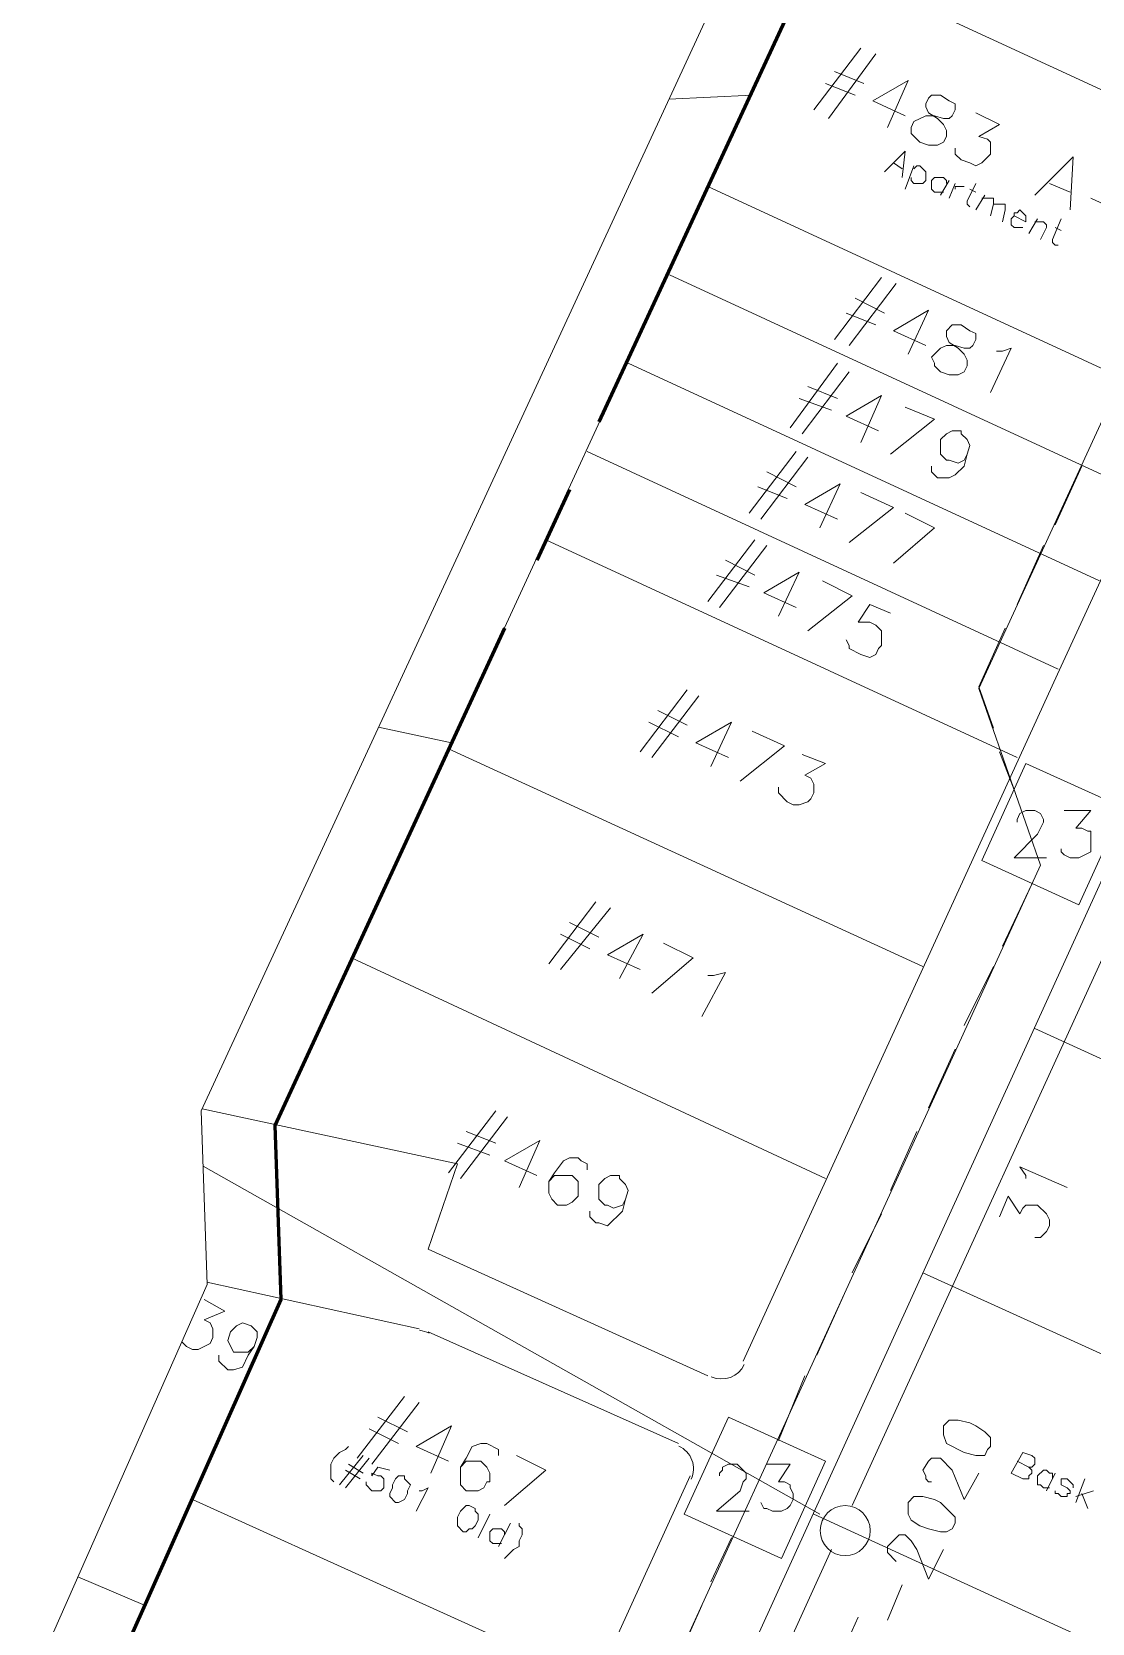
# Model space of a CAD drawing. Header units: millimetres. Extents: x 3.6 to 37.8, y 0.6 to 28.7.
# Drawn here: x 17.572 to 19.074, y 20.139 to 22.392 of the extents above; entities that cross this region are included whole.
import ezdxf

# ---------------------------------------------------------------- set-up
doc = ezdxf.new("R2010")
doc.units = ezdxf.units.MM
for name, color, linetype in [('PDF_0', 7, 'Continuous'), ('PDF_S45$BOUNDARY-NODE', 3, 'Continuous'), ('PDF_S45$NAME-LANDMARK', 7, 'Continuous'), ('PDF_S45$Passives-TapOffs', 7, 'Continuous'), ('PDF_S45$pole', 7, 'Continuous'), ('PDF_S45$strand', 7, 'Continuous')]:
    doc.layers.add(name, color=color, linetype=linetype)
for name, color, linetype, true_color in [('PDF_S45$Cable-565', 23, 'Continuous', 0xdd8a6e), ('PDF_S45$LOTS', 254, 'Continuous', 0xdcdcdc), ('PDF_S45$Reverse$not$active', 61, 'Continuous', 0xdfff7f), ('PDF_S45$ROAD', 8, 'Continuous', 0x808080), ('PDF_S45$SDU', 157, 'Continuous', 0x396472)]:
    doc.layers.add(name, color=color, linetype=linetype, true_color=true_color)

msp = doc.modelspace()

# ---------------------------------------------------------------- linework, layer by layer
at = {"layer": 'PDF_0', "lineweight": 9}
msp.add_lwpolyline([(14.0969, 12.191), (17.8205, 20.6182), (17.8122, 20.8642), (19.1882, 23.8415), (21.3274, 28.4867), (22.1113, 28.1239), (22.2364, 27.9613), (23.1162, 27.5568), (21.3315, 23.6747), (22.007, 23.3661), (22.3615, 23.5246), (23.6958, 22.9116), (22.8202, 21.006), (23.9669, 20.4806), (24.0503, 20.0511), (24.4672, 19.8593), (24.8675, 19.6716), (24.534, 18.9252), (24.8509, 18.7793), (24.6007, 18.2164)], dxfattribs=at)
at = {"layer": 'PDF_S45$BOUNDARY-NODE', "lineweight": 60}
for points in [[(18.8213, 22.8032), (18.3751, 21.84)], [(18.3334, 21.7441), (18.2876, 21.644)], [(18.2417, 21.5481), (17.9164, 20.8434), (17.9248, 20.5973), (17.6579, 19.9969)]]:
    msp.add_lwpolyline(points, dxfattribs=at)
at = {"layer": 'PDF_S45$Cable-565', "lineweight": 13}
for points in [[(19.059, 21.7774), (19.0214, 21.694)], [(19.0048, 21.6648), (18.9672, 21.5814)], [(18.9339, 21.4063), (18.913, 21.4647), (18.9506, 21.5481)], [(18.9422, 21.3729), (18.9631, 21.3187)], [(18.9881, 21.1853), (18.9464, 21.0977)], [(18.9339, 21.0685), (18.8922, 20.9851)], [(18.8797, 20.9518), (18.8421, 20.8684)], [(18.8255, 20.835), (18.7879, 20.7516)], [(18.7754, 20.7183), (18.7337, 20.6349)], [(18.7212, 20.6015), (18.6837, 20.5181)], [(18.667, 20.4889), (18.6295, 20.3972)], [(18.5628, 20.2596), (18.5336, 20.197)], [(18.5211, 20.1637), (18.4835, 20.0803)]]:
    msp.add_lwpolyline(points, dxfattribs=at)
at = {"layer": 'PDF_S45$LOTS', "lineweight": 0}
for points in [[(17.9164, 20.8434), (21.4216, 28.4428)], [(19.3467, 22.1902), (18.6795, 22.4988)], [(18.592, 22.3028), (18.4744, 22.297)], [(19.1966, 21.865), (18.5294, 22.1735)], [(19.1424, 21.7399), (18.4752, 22.0485)], [(19.084, 21.6148), (18.4168, 21.9234)], [(19.0256, 21.4897), (18.3584, 21.7983)], [(18.9672, 21.3646), (18.3001, 21.6732)], [(18.0634, 21.4078), (18.1666, 21.3854)], [(18.8338, 21.0685), (18.1625, 21.3771)], [(18.6962, 20.7683), (18.0249, 21.0811)], [(20.6268, 20.2346), (18.9923, 20.981)], [(19.6511, 20.2638), (18.8338, 20.6349)], [(14.2142, 12.2004), (17.9248, 20.5973)], [(18.371, 20.0553), (17.7997, 20.3138)], [(19.4968, 19.9177), (18.6795, 20.293)], [(17.733, 20.1637), (17.6377, 20.2044)]]:
    msp.add_lwpolyline(points, dxfattribs=at)
at = {"layer": 'PDF_S45$NAME-LANDMARK', "lineweight": 0}
for points in [[(18.9839, 20.3597), (18.9881, 20.3555), (18.9881, 20.3513), (18.9839, 20.3472), (18.9839, 20.343), (18.9756, 20.343), (18.9589, 20.3513), (18.9756, 20.3805), (18.9881, 20.3763), (18.9923, 20.3722), (18.9923, 20.3638), (18.9881, 20.3597), (18.9839, 20.3597), (18.9672, 20.368)], [(19.0131, 20.3305), (19.0048, 20.3305), (19.0006, 20.3347), (18.9964, 20.3347), (18.9964, 20.3472), (19.0048, 20.3555), (19.0089, 20.3555), (19.0131, 20.3513), (19.0173, 20.3513), (19.0173, 20.343)], [(19.0089, 20.3263), (19.0214, 20.3513)], [(19.0214, 20.3263), (19.0214, 20.3221), (19.0256, 20.3221), (19.0298, 20.318), (19.0381, 20.318), (19.0381, 20.3221), (19.0423, 20.3221), (19.0423, 20.3263), (19.0381, 20.3305), (19.0298, 20.3347), (19.0298, 20.343), (19.0381, 20.343), (19.0465, 20.3347), (19.0465, 20.3305)], [(19.0506, 20.3096), (19.0631, 20.343)], [(19.0506, 20.318), (19.0757, 20.3263)], [(19.0673, 20.3013), (19.059, 20.3221)]]:
    msp.add_lwpolyline(points, dxfattribs=at)
at = {"layer": 'PDF_S45$Passives-TapOffs', "lineweight": 9}
for points in [[(19.0548, 21.1561), (18.9172, 21.2187), (18.9797, 21.3563), (19.1174, 21.2937)], [(18.6337, 20.2304), (18.496, 20.293), (18.5586, 20.4306), (18.6962, 20.368)]]:
    msp.add_lwpolyline(points, close=True, dxfattribs=at)
for points in [[(18.9672, 21.2729), (18.9672, 21.277), (18.9714, 21.2854), (18.9797, 21.2895), (18.9923, 21.2895), (19.0006, 21.2854), (19.0048, 21.277), (19.0048, 21.2729), (18.9964, 21.2562), (18.9631, 21.2228), (19.0089, 21.2228)], [(19.034, 21.2895), (19.0715, 21.2895), (19.0506, 21.2645), (19.059, 21.2645), (19.0673, 21.2604), (19.0715, 21.2604), (19.0715, 21.2312), (19.0548, 21.2228), (19.0423, 21.2228), (19.034, 21.227), (19.0298, 21.2312), (19.0298, 21.2353)], [(18.5461, 20.3472), (18.5461, 20.3513), (18.5503, 20.3555), (18.5503, 20.3597), (18.5586, 20.3638), (18.5711, 20.3638), (18.5836, 20.3513), (18.5836, 20.343), (18.5794, 20.3388), (18.5753, 20.3263), (18.5419, 20.2971), (18.5878, 20.2971)], [(18.6128, 20.3638), (18.6462, 20.3638), (18.6295, 20.3388), (18.6378, 20.3388), (18.6462, 20.3347), (18.6462, 20.3305), (18.6503, 20.3221), (18.6503, 20.3138), (18.6462, 20.3055), (18.642, 20.3013), (18.6337, 20.2971), (18.6211, 20.2971), (18.6128, 20.3013), (18.6086, 20.3013), (18.6045, 20.3096)]]:
    msp.add_lwpolyline(points, dxfattribs=at)
at = {"layer": 'PDF_S45$pole', "lineweight": 0}
for points in [[(18.863, 20.4055), (18.863, 20.418), (18.8713, 20.4264), (18.8838, 20.4264), (18.9005, 20.4222), (18.9089, 20.418), (18.9214, 20.4097), (18.9297, 20.4014), (18.9297, 20.3889), (18.9255, 20.3847), (18.9214, 20.3763), (18.9089, 20.3763), (18.8922, 20.3805), (18.8672, 20.393)], [(18.813, 20.293), (18.813, 20.3096), (18.8213, 20.318), (18.8338, 20.318), (18.8505, 20.3138), (18.8588, 20.3096), (18.8797, 20.2888), (18.8797, 20.2804), (18.8755, 20.2721), (18.8672, 20.2679), (18.8588, 20.2679), (18.8421, 20.2721), (18.8296, 20.2763), (18.8171, 20.2846)]]:
    msp.add_lwpolyline(points, close=True, dxfattribs=at)
for points in [[(18.8463, 20.3388), (18.8421, 20.3388), (18.838, 20.343), (18.838, 20.3472), (18.8338, 20.3555), (18.8421, 20.368), (18.8463, 20.3722), (18.8588, 20.3722), (18.8755, 20.3555), (18.8922, 20.3138), (18.913, 20.3513)], [(18.7963, 20.2262), (18.7838, 20.2387), (18.7838, 20.2471), (18.8004, 20.2638), (18.8088, 20.2638), (18.8171, 20.2554), (18.8255, 20.2429), (18.8421, 20.2012), (18.863, 20.2429)], [(18.8046, 20.1929), (18.7838, 20.1428)], [(18.7421, 20.147), (18.7254, 20.1095)]]:
    msp.add_lwpolyline(points, dxfattribs=at)
msp.add_circle((18.724, 20.2697), 0.0354, dxfattribs=at)
at = {"layer": 'PDF_S45$Reverse$not$active', "lineweight": 0}
msp.add_lwpolyline([(15.0726, 12.6267), (19.0006, 21.2124), (18.913, 21.4626), (19.3258, 22.3591)], dxfattribs=at)
at = {"layer": 'PDF_S45$ROAD', "lineweight": 0}
for points in [[(18.5794, 20.5098), (19.0298, 21.4939), (22.0886, 28.1344)], [(17.8136, 20.8672), (18.175, 20.7892), (18.1333, 20.6682), (18.5294, 20.4889)], [(18.1208, 20.5557), (17.8204, 20.6217)], [(18.4877, 20.393), (18.1333, 20.5515)], [(15.0851, 12.8415), (18.5044, 20.3472)]]:
    msp.add_lwpolyline(points, dxfattribs=at)
msp.add_lwpolyline([(19.134, 21.2937), (15.2519, 12.7664, 0.415028), (15.2691, 12.7189)], format="xyb", dxfattribs=at)
for centre, radius, start, end in [((18.1068, 20.4865), 0.0688, 65.7588, 77.7611), ((18.5489, 20.5199), 0.0354, 245.7587, 335.5005), ((18.4738, 20.3572), 0.0354, 335.5004, 65.7585)]:
    msp.add_arc(centre, radius, start, end, dxfattribs=at)
at = {"layer": 'PDF_S45$SDU', "lineweight": 0}
for points in [[(18.6795, 22.282), (18.7462, 22.3695)], [(18.7004, 22.2695), (18.7671, 22.3612)], [(18.7504, 22.3195), (18.7087, 22.3362)], [(18.7379, 22.3028), (18.6962, 22.3195)], [(18.8088, 22.2736), (18.7629, 22.2945), (18.813, 22.3237), (18.7838, 22.2569)], [(18.9089, 22.2778), (18.9422, 22.2611), (18.913, 22.2444), (18.9255, 22.2403), (18.9297, 22.2361), (18.9297, 22.2194), (18.9172, 22.2069), (18.9089, 22.2027), (18.9005, 22.2069), (18.888, 22.2111), (18.8797, 22.2194), (18.8797, 22.2278)], [(18.7796, 22.1944), (18.8088, 22.2236), (18.8046, 22.1861)], [(18.8046, 22.1986), (18.7921, 22.2069)], [(18.8088, 22.1694), (18.8213, 22.2027)], [(18.8213, 22.1986), (18.8255, 22.2027), (18.8296, 22.2027), (18.838, 22.1944), (18.838, 22.1819), (18.8338, 22.1777), (18.8213, 22.1777), (18.8171, 22.1819), (18.8171, 22.1861)], [(18.9923, 22.161), (19.0465, 22.2152), (19.0423, 22.1402)], [(18.863, 22.1652), (18.8505, 22.1652), (18.8463, 22.1694), (18.8463, 22.1819), (18.8505, 22.1861), (18.863, 22.1861), (18.8672, 22.1819), (18.8672, 22.1777)], [(18.8588, 22.161), (18.8713, 22.1819)], [(18.8713, 22.1569), (18.8797, 22.1777)], [(18.9005, 22.1444), (18.8964, 22.1485), (18.8964, 22.1527), (18.9089, 22.1777)], [(19.0423, 22.1652), (19.0131, 22.1777)], [(18.8797, 22.1694), (18.8797, 22.1735), (18.8922, 22.1735)], [(18.9089, 22.1652), (18.9005, 22.1694)], [(18.9089, 22.1402), (18.9214, 22.161)], [(18.9172, 22.1569), (18.9339, 22.1569), (18.9339, 22.1485), (18.9297, 22.1318)], [(19.1257, 22.1318), (19.0715, 22.1569)], [(18.9339, 22.1485), (18.9506, 22.1485), (18.9506, 22.1402), (18.9464, 22.1235)], [(18.9756, 22.1152), (18.9631, 22.1152), (18.9589, 22.1193), (18.9589, 22.1277), (18.9631, 22.1318), (18.9631, 22.136), (18.9672, 22.136), (18.9714, 22.1402), (18.9797, 22.1318), (18.9797, 22.1235), (18.9631, 22.1318)], [(18.9839, 22.1068), (18.9964, 22.1277)], [(18.9923, 22.1235), (19.0048, 22.1235), (19.0089, 22.1193), (19.0089, 22.1152), (19.0006, 22.0985)], [(19.0256, 22.0901), (19.0214, 22.0901), (19.0173, 22.0943), (19.0173, 22.0985), (19.0298, 22.1277)], [(19.0298, 22.111), (19.0214, 22.1152)], [(18.7087, 21.9567), (18.7754, 22.0443)], [(18.7296, 21.9484), (18.7963, 22.0359)], [(18.7796, 21.9942), (18.7379, 22.0151)], [(18.838, 21.9484), (18.7921, 21.9692), (18.8421, 21.9984), (18.813, 21.9359)], [(18.7671, 21.9776), (18.7254, 21.9942)], [(18.9381, 21.94), (18.9464, 21.94), (18.9589, 21.9442), (18.9297, 21.8817)], [(18.6462, 21.8316), (18.7129, 21.9234)], [(18.6628, 21.8233), (18.7296, 21.9108)], [(18.7129, 21.8733), (18.6712, 21.89)], [(18.7045, 21.8566), (18.6587, 21.8733)], [(18.7713, 21.8274), (18.7254, 21.8483), (18.7754, 21.8775), (18.7462, 21.8108)], [(18.8088, 21.8608), (18.8505, 21.8441), (18.7879, 21.7941)], [(18.5878, 21.7107), (18.6545, 21.7983)], [(18.6045, 21.7024), (18.6712, 21.7899)], [(18.8964, 21.7941), (18.8922, 21.7774), (18.8797, 21.7649), (18.8713, 21.7607), (18.8547, 21.7607), (18.8463, 21.7691), (18.8463, 21.7774)], [(18.6545, 21.7482), (18.6128, 21.7691)], [(18.7129, 21.7024), (18.667, 21.7232), (18.717, 21.7524), (18.6879, 21.6898)], [(18.642, 21.7315), (18.6003, 21.7482)], [(18.7462, 21.7399), (18.7921, 21.719), (18.7296, 21.669)], [(18.8088, 21.7107), (18.8505, 21.6898), (18.7921, 21.6398)], [(18.5294, 21.5856), (18.5961, 21.6732)], [(18.5461, 21.5773), (18.6128, 21.6648)], [(18.5961, 21.6231), (18.5544, 21.644)], [(18.5878, 21.6064), (18.5419, 21.6231)], [(18.6545, 21.5773), (18.6086, 21.5981), (18.6587, 21.6273), (18.6295, 21.5648)], [(18.692, 21.6148), (18.7337, 21.5939), (18.6712, 21.5439)], [(18.7254, 21.5314), (18.7296, 21.5231), (18.7296, 21.5189), (18.7462, 21.5105), (18.7587, 21.5064), (18.7671, 21.5105), (18.7713, 21.5189), (18.7754, 21.5231), (18.7754, 21.5439), (18.7671, 21.5522), (18.7587, 21.5564), (18.7421, 21.5564), (18.7587, 21.5814), (18.7879, 21.5689)], [(18.4335, 21.3729), (18.5002, 21.4605)], [(18.4502, 21.3646), (18.5169, 21.4522)], [(18.4877, 21.3938), (18.446, 21.4146)], [(18.5002, 21.4105), (18.4585, 21.4313)], [(18.5586, 21.3646), (18.5127, 21.3854), (18.5628, 21.4146), (18.5336, 21.3521)], [(18.592, 21.4021), (18.6378, 21.3813), (18.5753, 21.3312)], [(18.6628, 21.3688), (18.6962, 21.3563), (18.667, 21.3396), (18.6754, 21.3354), (18.6795, 21.3271), (18.6795, 21.3146), (18.6754, 21.3062), (18.6712, 21.3021), (18.6587, 21.2979), (18.6503, 21.2979), (18.642, 21.3021), (18.6295, 21.3146), (18.6295, 21.3229)], [(18.3042, 21.0727), (18.371, 21.1603)], [(18.3209, 21.0644), (18.3918, 21.1519)], [(18.3751, 21.1102), (18.3334, 21.1311)], [(18.3626, 21.0936), (18.3209, 21.1144)], [(18.4335, 21.0644), (18.3876, 21.0852), (18.4377, 21.1144), (18.4043, 21.0519)], [(18.4669, 21.1019), (18.5086, 21.0811), (18.4502, 21.031)], [(18.5294, 21.056), (18.5377, 21.056), (18.5544, 21.0602), (18.5211, 20.9977)], [(18.1625, 20.7767), (18.2292, 20.8642)], [(18.1791, 20.7683), (18.2459, 20.8559)], [(18.2292, 20.8184), (18.1875, 20.835)], [(18.2208, 20.8017), (18.175, 20.8184)], [(18.2876, 20.7725), (18.2417, 20.7933), (18.2917, 20.8225), (18.2625, 20.7558)], [(18.3042, 20.7641), (18.3126, 20.7767), (18.3251, 20.7933), (18.3334, 20.7975), (18.3459, 20.7975), (18.3501, 20.7933), (18.3584, 20.7892), (18.3584, 20.7808)], [(18.4127, 20.7391), (18.4085, 20.7224), (18.3876, 20.7016), (18.3751, 20.7058), (18.371, 20.7058), (18.3626, 20.7141), (18.3626, 20.7224)], [(18.0332, 20.3722), (18.0999, 20.4597)], [(18.054, 20.3638), (18.1208, 20.4514)], [(18.1041, 20.4097), (18.0624, 20.4306)], [(18.0916, 20.393), (18.0499, 20.4139)], [(18.1625, 20.368), (18.1166, 20.3889), (18.1666, 20.418), (18.1374, 20.3513)], [(17.9998, 20.3388), (17.9957, 20.343), (17.9957, 20.3638), (17.9998, 20.3722), (18.0082, 20.3805), (18.0165, 20.3847), (18.0207, 20.3889)], [(18.0082, 20.3347), (18.0415, 20.3763)], [(18.1791, 20.3597), (18.1875, 20.3722), (18.1958, 20.3889), (18.2083, 20.393), (18.2167, 20.393), (18.2333, 20.3847), (18.2333, 20.3763)], [(18.2584, 20.3763), (18.3001, 20.3555), (18.2417, 20.3055)], [(18.0165, 20.3305), (18.0499, 20.3722)], [(18.0374, 20.343), (18.0165, 20.3555)], [(18.0415, 20.3513), (18.0207, 20.3638)], [(18.0791, 20.3555), (18.0624, 20.3597), (18.054, 20.3472), (18.054, 20.3513), (18.0624, 20.3472), (18.0666, 20.3472), (18.0707, 20.343), (18.0707, 20.3305), (18.0666, 20.3263), (18.054, 20.3263), (18.0457, 20.3347), (18.0457, 20.3388)], [(18.1208, 20.3263), (18.1249, 20.3263), (18.1333, 20.3305), (18.1166, 20.2971)], [(18.2042, 20.2596), (18.2208, 20.293)], [(18.2375, 20.2513), (18.225, 20.2513), (18.2208, 20.2554), (18.2208, 20.2679), (18.225, 20.2721), (18.2375, 20.2721), (18.2417, 20.2679), (18.2417, 20.2638)], [(18.2333, 20.2471), (18.25, 20.2804)], [(18.2625, 20.2804), (18.2625, 20.2763), (18.2667, 20.2721), (18.2667, 20.2638), (18.2625, 20.2554), (18.2625, 20.2471), (18.2542, 20.2429), (18.2417, 20.2304)]]:
    msp.add_lwpolyline(points, dxfattribs=at)
for points in [[(18.8588, 22.3028), (18.8713, 22.2945), (18.8797, 22.2903), (18.8797, 22.282), (18.8755, 22.2736), (18.8713, 22.2695), (18.863, 22.2695), (18.8505, 22.2736), (18.838, 22.2736), (18.8213, 22.2653), (18.8171, 22.2569), (18.8171, 22.2486), (18.8296, 22.2361), (18.8421, 22.2319), (18.8547, 22.2319), (18.863, 22.2361), (18.8672, 22.2444), (18.8672, 22.2528), (18.863, 22.2611), (18.8547, 22.2695), (18.8421, 22.2778), (18.838, 22.2861), (18.838, 22.2903), (18.8421, 22.2986), (18.8463, 22.3028)], [(18.888, 21.9776), (18.9005, 21.9692), (18.9089, 21.9651), (18.9089, 21.9567), (18.9047, 21.9484), (18.9005, 21.9442), (18.8922, 21.9442), (18.8797, 21.9484), (18.8672, 21.9484), (18.8588, 21.9442), (18.8463, 21.9317), (18.8505, 21.9234), (18.8505, 21.9192), (18.8588, 21.9108), (18.8713, 21.9067), (18.8838, 21.9067), (18.8922, 21.9108), (18.8964, 21.9192), (18.8964, 21.9275), (18.8922, 21.9359), (18.8838, 21.9442), (18.8713, 21.9525), (18.8672, 21.9609), (18.8672, 21.9692), (18.8755, 21.9776)], [(18.8922, 21.7858), (18.8838, 21.7816), (18.8713, 21.7858), (18.8672, 21.7858), (18.8588, 21.7941), (18.8588, 21.8149), (18.8672, 21.8233), (18.8755, 21.8274), (18.888, 21.8274), (18.888, 21.8233), (18.8964, 21.8149), (18.9005, 21.8066), (18.8964, 21.7941)], [(18.3126, 20.7725), (18.3376, 20.7725), (18.3459, 20.7641), (18.3459, 20.7433), (18.3376, 20.735), (18.3293, 20.7308), (18.3167, 20.7308), (18.3084, 20.7391), (18.3042, 20.7475), (18.3042, 20.7641)], [(18.4085, 20.7308), (18.396, 20.7266), (18.3876, 20.7308), (18.3835, 20.7308), (18.3751, 20.7391), (18.3751, 20.76), (18.3835, 20.7683), (18.3918, 20.7725), (18.4043, 20.7725), (18.4043, 20.7683), (18.4127, 20.76), (18.4168, 20.7516), (18.4127, 20.7391)], [(18.1875, 20.368), (18.2083, 20.368), (18.2167, 20.3597), (18.2208, 20.3513), (18.2208, 20.3388), (18.2167, 20.3388), (18.2125, 20.3305), (18.2042, 20.3263), (18.1875, 20.3263), (18.1791, 20.3347), (18.1791, 20.3597)], [(18.0999, 20.3472), (18.0999, 20.343), (18.1083, 20.3347), (18.1041, 20.3263), (18.1041, 20.3221), (18.0999, 20.3138), (18.0916, 20.3096), (18.0874, 20.3096), (18.0791, 20.318), (18.0791, 20.3221), (18.0832, 20.3305), (18.0832, 20.3347), (18.0874, 20.343), (18.0916, 20.3472)], [(18.1917, 20.3055), (18.2, 20.3013), (18.2, 20.2971), (18.2042, 20.293), (18.2042, 20.2846), (18.2, 20.2763), (18.1958, 20.2721), (18.1917, 20.2721), (18.1875, 20.2679), (18.1833, 20.2679), (18.175, 20.2763), (18.175, 20.2888), (18.1791, 20.2971), (18.1875, 20.3055)]]:
    msp.add_lwpolyline(points, close=True, dxfattribs=at)
at = {"layer": 'PDF_S45$strand', "color": 254, "lineweight": 0, "true_color": 0xdcdcdc}
for points in [[(19.1591, 21.2353), (18.7337, 20.3055)], [(18.6879, 20.293), (17.8149, 20.7857)], [(18.7045, 20.2429), (18.1333, 18.9878)]]:
    msp.add_lwpolyline(points, dxfattribs=at)
at = {"layer": 'PDF_S45$strand', "lineweight": 0}
for points in [[(18.9797, 20.7683), (18.9797, 20.7725), (18.9714, 20.785), (19.0381, 20.7558)], [(18.9422, 20.7141), (18.9547, 20.7433), (18.9714, 20.7183), (18.9756, 20.7266), (18.9797, 20.7308), (18.9964, 20.7308), (19.0089, 20.7183), (19.0131, 20.7099), (19.0131, 20.7016), (19.0089, 20.6933), (19.0006, 20.6849), (18.9923, 20.6849)], [(17.8164, 20.5973), (17.8456, 20.5807), (17.8164, 20.5682), (17.8247, 20.564), (17.8289, 20.5557), (17.8289, 20.5431), (17.8247, 20.5348), (17.808, 20.5265), (17.7997, 20.5265), (17.7913, 20.5306), (17.7848, 20.5372)], [(17.8873, 20.5306), (17.8789, 20.5181), (17.8706, 20.5014), (17.8581, 20.4973), (17.8497, 20.4973), (17.8372, 20.5098), (17.8372, 20.5181)]]:
    msp.add_lwpolyline(points, dxfattribs=at)
msp.add_lwpolyline([(17.8789, 20.5223), (17.8581, 20.5223), (17.8497, 20.539), (17.8539, 20.5515), (17.8622, 20.5598), (17.8706, 20.564), (17.8831, 20.5598), (17.8914, 20.5515), (17.8914, 20.5431), (17.8873, 20.5306)], close=True, dxfattribs=at)

doc.saveas('drawing.dxf')
